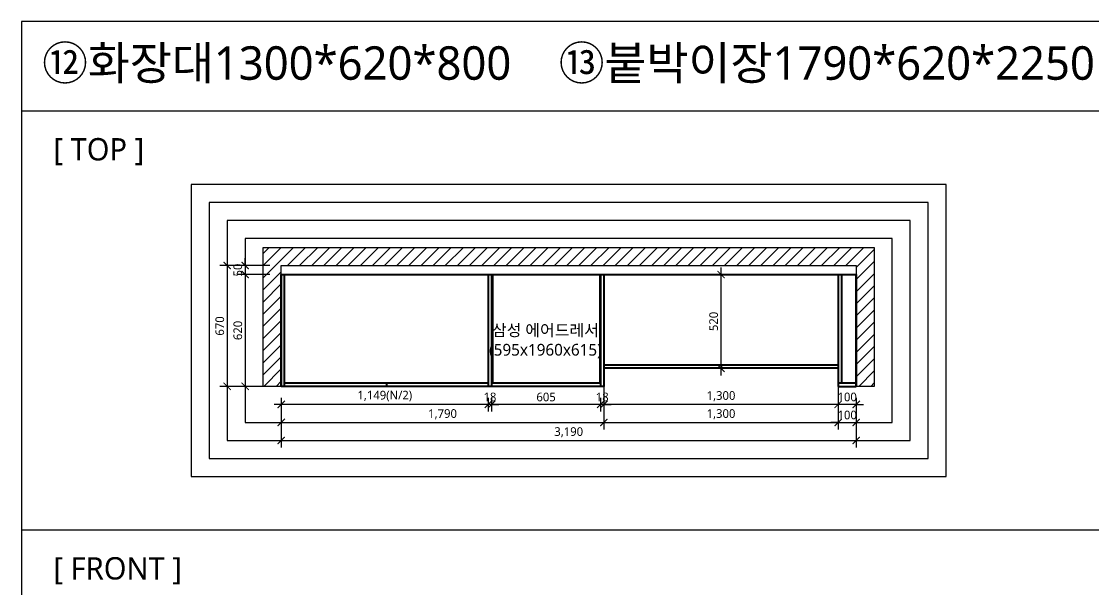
# Model space of a CAD drawing. Header units: millimetres. Extents: x 512 to 764439, y -71 to 559481.
# Drawn here: x 515505 to 521453, y 211495 to 214645 of the extents above; entities that cross this region are included whole.
import ezdxf

# ---------------------------------------------------------------- set-up
doc = ezdxf.new("R2010")
doc.units = ezdxf.units.MM
doc.header["$LTSCALE"] = 50
doc.layers.add('#Fur', color=6, linetype='Continuous', lineweight=40)
for name, color, linetype in [('#HATCH', 252, 'Continuous'), ('#가전가구', 252, 'Continuous'), ('#건축벽체_CON', 2, 'Continuous'), ('_R_F_WIN', 4, 'Continuous')]:
    doc.layers.add(name, color=color, linetype=linetype)
doc.styles.add('맑은 고딕', font='malgun.ttf')
doc.styles.add('맑은고딕', font='malgun.ttf')
doc.dimstyles.new('DIM-120', dxfattribs={"dimscale": 120, "dimtxt": 0.6, "dimasz": 0.8, "dimexe": 0.8, "dimexo": 0.8, "dimgap": 0.2, "dimtad": 1, "dimdec": 0, "dimlunit": 6, "dimtxsty": '맑은고딕', "dimblk": 'ARCHTICK', "dimcen": 1, "dimdle": 0.8, "dimclrd": 5, "dimclre": 5, "dimclrt": 4, "dimadec": 0, "dimazin": 0, "dimtfac": 1, "dimtdec": 0, "dimtix": 1, "dimtmove": 2, "dimatfit": 3, "dimldrblk": 'ARCHTICK', "dimfxl": 1, "dimtolj": 1, "dimtzin": 0, "dimarcsym": 0})

# ---------------------------------------------------------------- blocks, each defined once
blk = doc.blocks.new('_ArchTick')
at = {"color": 0, "linetype": 'ByBlock', "const_width": 0.15}
blk.add_lwpolyline([(-0.5, -0.5), (0.5, 0.5)], dxfattribs=at)
blk = doc.blocks.new('*D478')
at = {"color": 5, "lineweight": -2, "transparency": 16777216}
for p, q in [((520035.9, 212557.8), (520035.9, 212481.8)), ((520135.9, 212557.8), (520135.9, 212481.8)), ((520035.9, 212521.8), (519995.9, 212521.8)), ((520135.9, 212521.8), (520035.9, 212521.8)), ((520135.9, 212521.8), (520175.9, 212521.8))]:
    blk.add_line(p, q, dxfattribs=at)
at = {"layer": 'Defpoints', "color": 0, "transparency": 16777216}
for p in [(520035.9, 212621.8), (520135.9, 212621.8), (520035.9, 212521.8)]:
    blk.add_point(p, dxfattribs=at)
at = {"color": 5, "lineweight": -2, "transparency": 16777216, "xscale": 40, "yscale": 40, "zscale": 40}
blk.add_blockref('_ArchTick', (520035.9, 212521.8), dxfattribs=at)
at = {"color": 5, "lineweight": -2, "transparency": 16777216, "xscale": 40, "yscale": 40, "zscale": 40, "rotation": 180}
blk.add_blockref('_ArchTick', (520135.9, 212521.8), dxfattribs=at)
at = {"color": 4, "transparency": 16777216, "insert": (520085.9, 212562.7), "char_height": 48, "attachment_point": 5, "style": '맑은고딕'}
blk.add_mtext('\\A1;100', dxfattribs=at)
blk = doc.blocks.new('*D479')
at = {"color": 5, "lineweight": -2, "transparency": 16777216}
for p, q in [((518735.9, 212657.8), (518735.9, 212481.8)), ((520035.9, 212657.8), (520035.9, 212481.8)), ((520075.9, 212521.8), (518695.9, 212521.8))]:
    blk.add_line(p, q, dxfattribs=at)
at = {"layer": 'Defpoints', "color": 0, "transparency": 16777216}
for p in [(518735.9, 212721.8), (520035.9, 212721.8), (518735.9, 212521.8)]:
    blk.add_point(p, dxfattribs=at)
at = {"color": 5, "lineweight": -2, "transparency": 16777216, "xscale": 40, "yscale": 40, "zscale": 40, "rotation": 180}
blk.add_blockref('_ArchTick', (518735.9, 212521.8), dxfattribs=at)
at = {"color": 5, "lineweight": -2, "transparency": 16777216, "xscale": 40, "yscale": 40, "zscale": 40}
blk.add_blockref('_ArchTick', (520035.9, 212521.8), dxfattribs=at)
at = {"color": 4, "transparency": 16777216, "insert": (519385.9, 212566.7), "char_height": 48, "attachment_point": 5, "style": '맑은고딕'}
blk.add_mtext('\\A1;1,300', dxfattribs=at)
blk = doc.blocks.new('*D480')
at = {"color": 5, "lineweight": -2, "transparency": 16777216}
for p, q in [((518717.9, 212557.8), (518717.9, 212481.8)), ((518735.9, 212557.8), (518735.9, 212481.8)), ((518717.9, 212521.8), (518677.9, 212521.8)), ((518735.9, 212521.8), (518717.9, 212521.8)), ((518735.9, 212521.8), (518775.9, 212521.8))]:
    blk.add_line(p, q, dxfattribs=at)
at = {"layer": 'Defpoints', "color": 0, "transparency": 16777216}
for p in [(518717.9, 212621.8), (518735.9, 212621.8), (518717.9, 212521.8)]:
    blk.add_point(p, dxfattribs=at)
at = {"color": 5, "lineweight": -2, "transparency": 16777216, "xscale": 40, "yscale": 40, "zscale": 40}
blk.add_blockref('_ArchTick', (518717.9, 212521.8), dxfattribs=at)
at = {"color": 5, "lineweight": -2, "transparency": 16777216, "xscale": 40, "yscale": 40, "zscale": 40, "rotation": 180}
blk.add_blockref('_ArchTick', (518735.9, 212521.8), dxfattribs=at)
at = {"color": 4, "transparency": 16777216, "insert": (518726.9, 212562.7), "char_height": 48, "attachment_point": 5, "style": '맑은고딕'}
blk.add_mtext('\\A1;18', dxfattribs=at)
blk = doc.blocks.new('*D481')
at = {"color": 5, "lineweight": -2, "transparency": 16777216}
for p, q in [((518112.9, 212557.8), (518112.9, 212481.8)), ((518717.9, 212557.8), (518717.9, 212481.8)), ((518757.9, 212521.8), (518072.9, 212521.8))]:
    blk.add_line(p, q, dxfattribs=at)
at = {"layer": 'Defpoints', "color": 0, "transparency": 16777216}
for p in [(518112.9, 212621.8), (518717.9, 212621.8), (518112.9, 212521.8)]:
    blk.add_point(p, dxfattribs=at)
at = {"color": 5, "lineweight": -2, "transparency": 16777216, "xscale": 40, "yscale": 40, "zscale": 40, "rotation": 180}
blk.add_blockref('_ArchTick', (518112.9, 212521.8), dxfattribs=at)
at = {"color": 5, "lineweight": -2, "transparency": 16777216, "xscale": 40, "yscale": 40, "zscale": 40}
blk.add_blockref('_ArchTick', (518717.9, 212521.8), dxfattribs=at)
at = {"color": 4, "transparency": 16777216, "insert": (518415.4, 212562.6), "char_height": 48, "attachment_point": 5, "style": '맑은고딕'}
blk.add_mtext('\\A1;605', dxfattribs=at)
blk = doc.blocks.new('*D482')
at = {"color": 5, "lineweight": -2, "transparency": 16777216}
for p, q in [((518094.9, 212557.8), (518094.9, 212481.8)), ((518112.9, 212557.8), (518112.9, 212481.8)), ((518094.9, 212521.8), (518054.9, 212521.8)), ((518112.9, 212521.8), (518094.9, 212521.8)), ((518112.9, 212521.8), (518152.9, 212521.8))]:
    blk.add_line(p, q, dxfattribs=at)
at = {"layer": 'Defpoints', "color": 0, "transparency": 16777216}
for p in [(518094.9, 212621.8), (518112.9, 212621.8), (518094.9, 212521.8)]:
    blk.add_point(p, dxfattribs=at)
at = {"color": 5, "lineweight": -2, "transparency": 16777216, "xscale": 40, "yscale": 40, "zscale": 40}
blk.add_blockref('_ArchTick', (518094.9, 212521.8), dxfattribs=at)
at = {"color": 5, "lineweight": -2, "transparency": 16777216, "xscale": 40, "yscale": 40, "zscale": 40, "rotation": 180}
blk.add_blockref('_ArchTick', (518112.9, 212521.8), dxfattribs=at)
at = {"color": 4, "transparency": 16777216, "insert": (518103.9, 212562.7), "char_height": 48, "attachment_point": 5, "style": '맑은고딕'}
blk.add_mtext('\\A1;18', dxfattribs=at)
blk = doc.blocks.new('*D483')
at = {"color": 5, "lineweight": -2, "transparency": 16777216}
for p, q in [((516945.9, 212557.8), (516945.9, 212481.8)), ((518094.9, 212557.8), (518094.9, 212481.8)), ((518134.9, 212521.8), (516905.9, 212521.8))]:
    blk.add_line(p, q, dxfattribs=at)
at = {"layer": 'Defpoints', "color": 0, "transparency": 16777216}
for p in [(516945.9, 212621.8), (518094.9, 212621.8), (516945.9, 212521.8)]:
    blk.add_point(p, dxfattribs=at)
at = {"color": 5, "lineweight": -2, "transparency": 16777216, "xscale": 40, "yscale": 40, "zscale": 40, "rotation": 180}
blk.add_blockref('_ArchTick', (516945.9, 212521.8), dxfattribs=at)
at = {"color": 5, "lineweight": -2, "transparency": 16777216, "xscale": 40, "yscale": 40, "zscale": 40}
blk.add_blockref('_ArchTick', (518094.9, 212521.8), dxfattribs=at)
at = {"color": 4, "transparency": 16777216, "insert": (517520.4, 212567.8), "char_height": 48, "attachment_point": 5, "style": '맑은고딕'}
blk.add_mtext('\\A1;1,149(N/2)', dxfattribs=at)
blk = doc.blocks.new('*D484')
at = {"color": 5, "lineweight": -2, "transparency": 16777216}
for p, q in [((516945.9, 212557.8), (516945.9, 212381.8)), ((518735.9, 212557.8), (518735.9, 212381.8)), ((516905.9, 212421.8), (518775.9, 212421.8))]:
    blk.add_line(p, q, dxfattribs=at)
at = {"layer": 'Defpoints', "color": 0, "transparency": 16777216}
for p in [(516945.9, 212621.8), (518735.9, 212621.8), (518735.9, 212421.8)]:
    blk.add_point(p, dxfattribs=at)
at = {"color": 5, "lineweight": -2, "transparency": 16777216, "xscale": 40, "yscale": 40, "zscale": 40, "rotation": 180}
blk.add_blockref('_ArchTick', (516945.9, 212421.8), dxfattribs=at)
at = {"color": 5, "lineweight": -2, "transparency": 16777216, "xscale": 40, "yscale": 40, "zscale": 40}
blk.add_blockref('_ArchTick', (518735.9, 212421.8), dxfattribs=at)
at = {"color": 4, "transparency": 16777216, "insert": (517840.9, 212466.7), "char_height": 48, "attachment_point": 5, "style": '맑은고딕'}
blk.add_mtext('\\A1;1,790', dxfattribs=at)
blk = doc.blocks.new('*D164')
at = {"color": 5, "lineweight": -2, "transparency": 16777216}
for p, q in [((518735.9, 212557.8), (518735.9, 212381.8)), ((520035.9, 212557.8), (520035.9, 212381.8)), ((518695.9, 212421.8), (520075.9, 212421.8))]:
    blk.add_line(p, q, dxfattribs=at)
at = {"layer": 'Defpoints', "color": 0, "transparency": 16777216}
for p in [(518735.9, 212621.8), (520035.9, 212621.8), (520035.9, 212421.8)]:
    blk.add_point(p, dxfattribs=at)
at = {"color": 5, "lineweight": -2, "transparency": 16777216, "xscale": 40, "yscale": 40, "zscale": 40, "rotation": 180}
blk.add_blockref('_ArchTick', (518735.9, 212421.8), dxfattribs=at)
at = {"color": 5, "lineweight": -2, "transparency": 16777216, "xscale": 40, "yscale": 40, "zscale": 40}
blk.add_blockref('_ArchTick', (520035.9, 212421.8), dxfattribs=at)
at = {"color": 4, "transparency": 16777216, "insert": (519385.9, 212466.7), "char_height": 48, "attachment_point": 5, "style": '맑은고딕'}
blk.add_mtext('\\A1;1,300', dxfattribs=at)
blk = doc.blocks.new('*D165')
at = {"color": 5, "lineweight": -2, "transparency": 16777216}
for p, q in [((520035.9, 212557.8), (520035.9, 212381.8)), ((520135.9, 212557.8), (520135.9, 212381.8)), ((520035.9, 212421.8), (519995.9, 212421.8)), ((520035.9, 212421.8), (520135.9, 212421.8)), ((520135.9, 212421.8), (520175.9, 212421.8))]:
    blk.add_line(p, q, dxfattribs=at)
at = {"layer": 'Defpoints', "color": 0, "transparency": 16777216}
for p in [(520035.9, 212621.8), (520135.9, 212621.8), (520135.9, 212421.8)]:
    blk.add_point(p, dxfattribs=at)
at = {"color": 5, "lineweight": -2, "transparency": 16777216, "xscale": 40, "yscale": 40, "zscale": 40}
blk.add_blockref('_ArchTick', (520035.9, 212421.8), dxfattribs=at)
at = {"color": 5, "lineweight": -2, "transparency": 16777216, "xscale": 40, "yscale": 40, "zscale": 40, "rotation": 180}
blk.add_blockref('_ArchTick', (520135.9, 212421.8), dxfattribs=at)
at = {"color": 4, "transparency": 16777216, "insert": (520085.9, 212462.7), "char_height": 48, "attachment_point": 5, "style": '맑은고딕'}
blk.add_mtext('\\A1;100', dxfattribs=at)
blk = doc.blocks.new('*D166')
at = {"color": 5, "lineweight": -2, "transparency": 16777216}
for p, q in [((516945.9, 212557.8), (516945.9, 212281.8)), ((520135.9, 212557.8), (520135.9, 212281.8)), ((516905.9, 212321.8), (520175.9, 212321.8))]:
    blk.add_line(p, q, dxfattribs=at)
at = {"layer": 'Defpoints', "color": 0, "transparency": 16777216}
for p in [(516945.9, 212621.8), (520135.9, 212621.8), (520135.9, 212321.8)]:
    blk.add_point(p, dxfattribs=at)
at = {"color": 5, "lineweight": -2, "transparency": 16777216, "xscale": 40, "yscale": 40, "zscale": 40, "rotation": 180}
blk.add_blockref('_ArchTick', (516945.9, 212321.8), dxfattribs=at)
at = {"color": 5, "lineweight": -2, "transparency": 16777216, "xscale": 40, "yscale": 40, "zscale": 40}
blk.add_blockref('_ArchTick', (520135.9, 212321.8), dxfattribs=at)
at = {"color": 4, "transparency": 16777216, "insert": (518540.9, 212366.7), "char_height": 48, "attachment_point": 5, "style": '맑은고딕'}
blk.add_mtext('\\A1;3,190', dxfattribs=at)
blk = doc.blocks.new('*D485')
at = {"color": 5, "lineweight": -2, "transparency": 16777216}
for p, q in [((516745.9, 213281.8), (516745.9, 212581.8)), ((516881.9, 213241.8), (516705.9, 213241.8)), ((516881.9, 212621.8), (516705.9, 212621.8))]:
    blk.add_line(p, q, dxfattribs=at)
at = {"layer": 'Defpoints', "color": 0, "transparency": 16777216}
for p in [(516945.9, 213241.8), (516745.9, 212621.8), (516945.9, 212621.8)]:
    blk.add_point(p, dxfattribs=at)
at = {"color": 5, "lineweight": -2, "transparency": 16777216, "xscale": 40, "yscale": 40, "zscale": 40}
for p, rotation in [((516745.9, 213241.8), 90), ((516745.9, 212621.8), 270)]:
    blk.add_blockref('_ArchTick', p, dxfattribs=dict(at, rotation=rotation))
at = {"color": 4, "transparency": 16777216, "insert": (516705.1, 212931.8), "char_height": 48, "attachment_point": 5, "rotation": 90, "style": '맑은고딕'}
blk.add_mtext('\\A1;620', dxfattribs=at)
blk = doc.blocks.new('*D486')
at = {"color": 5, "lineweight": -2, "transparency": 16777216}
for p, q in [((516745.9, 213291.8), (516745.9, 213331.8)), ((516881.9, 213291.8), (516705.9, 213291.8)), ((516745.9, 213291.8), (516745.9, 213241.8)), ((516881.9, 213241.8), (516705.9, 213241.8)), ((516745.9, 213241.8), (516745.9, 213201.8))]:
    blk.add_line(p, q, dxfattribs=at)
at = {"layer": 'Defpoints', "color": 0, "transparency": 16777216}
for p in [(516945.9, 213291.8), (516745.9, 213241.8), (516945.9, 213241.8)]:
    blk.add_point(p, dxfattribs=at)
at = {"color": 5, "lineweight": -2, "transparency": 16777216, "xscale": 40, "yscale": 40, "zscale": 40}
for p, rotation in [((516745.9, 213291.8), 270), ((516745.9, 213241.8), 90)]:
    blk.add_blockref('_ArchTick', p, dxfattribs=dict(at, rotation=rotation))
at = {"color": 4, "transparency": 16777216, "insert": (516705.1, 213266.8), "char_height": 48, "attachment_point": 5, "rotation": 90, "style": '맑은고딕'}
blk.add_mtext('\\A1;50', dxfattribs=at)
blk = doc.blocks.new('*D167')
at = {"color": 5, "lineweight": -2, "transparency": 16777216}
for p, q in [((516645.9, 213331.8), (516645.9, 212581.8)), ((516881.9, 213291.8), (516605.9, 213291.8)), ((516881.9, 212621.8), (516605.9, 212621.8))]:
    blk.add_line(p, q, dxfattribs=at)
at = {"layer": 'Defpoints', "color": 0, "transparency": 16777216}
for p in [(516945.9, 213291.8), (516645.9, 212621.8), (516945.9, 212621.8)]:
    blk.add_point(p, dxfattribs=at)
at = {"color": 5, "lineweight": -2, "transparency": 16777216, "xscale": 40, "yscale": 40, "zscale": 40}
for p, rotation in [((516645.9, 213291.8), 90), ((516645.9, 212621.8), 270)]:
    blk.add_blockref('_ArchTick', p, dxfattribs=dict(at, rotation=rotation))
at = {"color": 4, "transparency": 16777216, "insert": (516605.1, 212956.8), "char_height": 48, "attachment_point": 5, "rotation": 90, "style": '맑은고딕'}
blk.add_mtext('\\A1;670', dxfattribs=at)
blk = doc.blocks.new('*D280')
at = {"color": 5, "lineweight": -2, "transparency": 16777216}
for p, q in [((519385.9, 212681.8), (519385.9, 213281.8)), ((519449.9, 213241.8), (519425.9, 213241.8)), ((519449.9, 212721.8), (519425.9, 212721.8))]:
    blk.add_line(p, q, dxfattribs=at)
at = {"layer": 'Defpoints', "color": 0, "transparency": 16777216}
for p in [(519385.9, 213241.8), (519385.9, 213241.8), (519385.9, 212721.8)]:
    blk.add_point(p, dxfattribs=at)
at = {"color": 5, "lineweight": -2, "transparency": 16777216, "xscale": 40, "yscale": 40, "zscale": 40}
for p, rotation in [((519385.9, 213241.8), 90), ((519385.9, 212721.8), 270)]:
    blk.add_blockref('_ArchTick', p, dxfattribs=dict(at, rotation=rotation))
at = {"color": 4, "transparency": 16777216, "insert": (519345.1, 212981.8), "char_height": 48, "attachment_point": 5, "rotation": 90, "style": '맑은고딕'}
blk.add_mtext('\\A1;520', dxfattribs=at)

msp = doc.modelspace()

# ---------------------------------------------------------------- hatches: boundary and pattern name
at = {"layer": '#HATCH'}
h = msp.add_hatch(dxfattribs=at)
h.set_pattern_fill('ANSI31', color=252, scale=15)
h.set_pattern_definition([(45, (160399.384, 196972.33), (-33.6759605, 33.6759605), [])])
h.paths.add_polyline_path([(516845.89948046, 213391.78604813), (516845.89948046, 212621.78604813), (516945.89948046, 212621.78604813), (516945.89948046, 213241.78604813), (516945.89948046, 213291.78604813), (520135.89948046, 213291.78604813), (520135.89948046, 213241.78604813), (520135.89948046, 212621.78604813), (520235.89948046, 212621.78604813), (520235.89948046, 213391.78604813)])

# ---------------------------------------------------------------- linework, layer by layer
at = {"layer": '#Fur', "ltscale": 2}
for p, q in [((516945.89948046, 213241.78604813), (520135.89948046, 213241.78604813)), ((516945.89948046, 212621.78604813), (516945.89948046, 213241.78604813)), ((516945.89948046, 213241.78604813), (516945.89948046, 212621.78604813)), ((516963.89948046, 212621.78604813), (516963.89948046, 213241.78604813)), ((518094.89948046, 213241.78604813), (518094.89948046, 212621.78604813)), ((518112.89948046, 213241.78604813), (518112.89948046, 212621.78604813)), ((518717.89948046, 213241.78604813), (518717.89948046, 212621.78604813)), ((518735.89948046, 213241.78604813), (518735.89948046, 212621.78604813)), ((520035.89948046, 213241.78604813), (520035.89948046, 212621.78604813)), ((520053.89948046, 213241.78604813), (520053.89948046, 212639.78604813)), ((520135.89948046, 212621.78604813), (520135.89948046, 213241.78604813)), ((520135.89948046, 213241.78604813), (520135.89948046, 212621.78604813)), ((520035.89948046, 212739.78604813), (518735.89948046, 212739.78604813)), ((520035.89948046, 212721.78604813), (518735.89948046, 212721.78604813)), ((519385.89948046, 212739.78604813), (519385.89948046, 212721.78604813)), ((518735.89948046, 212621.78604813), (516945.89948046, 212621.78604813)), ((518094.89948046, 212621.78604813), (516945.89948046, 212621.78604813)), ((518094.89948046, 212639.78604813), (516963.89948046, 212639.78604813)), ((517529.39948046, 212639.78604813), (517529.39948046, 212621.78604813)), ((518717.89948046, 212639.78604813), (518112.89948046, 212639.78604813)), ((520135.89948046, 212639.78604813), (520035.89948046, 212639.78604813)), ((520035.89948046, 212621.78604813), (520135.89948046, 212621.78604813))]:
    msp.add_line(p, q, dxfattribs=at)
at = {"layer": '#Fur', "color": 223, "ltscale": 2}
for p, q in [((518117.89948046, 213241.78604813), (518117.89948046, 212639.78604813)), ((518712.89948046, 213241.78604813), (518712.89948046, 212639.78604813))]:
    msp.add_line(p, q, dxfattribs=at)
at = {"layer": '#건축벽체_CON'}
for p, q in [((516845.89948046, 212621.78604813), (516845.89948046, 213391.78604813)), ((516845.89948046, 213391.78604813), (520235.89948046, 213391.78604813)), ((520235.89948046, 213391.78604813), (520235.89948046, 212621.78604813)), ((516945.89948046, 213241.78604813), (516945.89948046, 213291.78604813)), ((516945.89948046, 213291.78604813), (520135.89948046, 213291.78604813)), ((520135.89948046, 213291.78604813), (520135.89948046, 213241.78604813)), ((516945.89948046, 212621.78604813), (516845.89948046, 212621.78604813)), ((520235.89948046, 212621.78604813), (520135.89948046, 212621.78604813))]:
    msp.add_line(p, q, dxfattribs=at)
for p, q in [((515504.55371906, 214150.22946514), (527410.22366217, 214150.22946514)), ((515504.55371906, 214078.53309586), (515504.55371906, 207120.53503609))]:
    msp.add_line(p, q)
msp.add_lwpolyline([(527410.22366217, 214645.47923629), (515504.55371906, 214645.47923629), (515504.55371906, 206194.05890884), (527410.22366217, 206194.05890884)], close=True)
msp.add_lwpolyline([(515504.55371906, 211826.14814763), (527410.22366217, 211826.14814763)])
at = {"layer": 'Defpoints', "color": 253, "true_color": 0x9898cc}
for points in [[(520635.89948046, 213741.78604813), (516445.89948046, 213741.78604813), (516445.89948046, 212121.78604813), (520635.89948046, 212121.78604813)], [(520535.89948046, 213641.78604813), (516545.89948046, 213641.78604813), (516545.89948046, 212221.78604813), (520535.89948046, 212221.78604813)], [(520435.89948046, 213541.78604813), (516645.89948046, 213541.78604813), (516645.89948046, 212321.78604813), (520435.89948046, 212321.78604813)], [(520335.89948046, 213441.78604813), (516745.89948046, 213441.78604813), (516745.89948046, 212421.78604813), (520335.89948046, 212421.78604813)]]:
    msp.add_lwpolyline(points, close=True, dxfattribs=at)

# ---------------------------------------------------------------- texts
at = {"layer": '#가전가구', "insert": (517675.84349447, 212965.72279126), "char_height": 65, "attachment_point": 1, "style": '맑은고딕'}
msp.add_mtext_dynamic_manual_height_columns('\\pxqc;삼성 에어드레서^J(595x1960x615)', width=1471.5483469185, gutter_width=98.07255812, heights=[0], dxfattribs=at)
at = {"layer": '_R_F_WIN', "color": 7, "style": '맑은 고딕'}
for s, height, p in [('⑫화장대1300*620*800 ', 185.7186641824, (515619.69929085, 214322.02505027)), ('⑬붙박이장1790*620*2250 ', 185.7186641824, (518486.01168755, 214322.02505027)), ('[ TOP ]', 123.812442788, (515682.2526592, 213874.67628476)), ('[ FRONT ]', 123.812442788, (515682.2526592, 211550.59496725))]:
    msp.add_text(s, height=height, dxfattribs=at).set_placement(p)

# ---------------------------------------------------------------- dimensions: what is measured, and where the dimension line sits
for base, p1, p2, picture, middle in [((516645.89948046, 212621.78604813), (516945.89948046, 213291.78604813), (516945.89948046, 212621.78604813), '*D167', (516605.10056742, 212956.78604813)), ((516745.89948046, 213241.78604813), (516945.89948046, 213291.78604813), (516945.89948046, 213241.78604813), '*D486', (516705.10056742, 213266.78604813)), ((516745.89948046, 212621.78604813), (516945.89948046, 213241.78604813), (516945.89948046, 212621.78604813), '*D485', (516705.10056742, 212931.78604813)), ((519385.89948046, 213241.78604813), (519385.89948046, 212721.78604813), (519385.89948046, 213241.78604813), '*D280', (519345.10056742, 212981.78604813))]:
    dim = msp.add_linear_dim(base=base, p1=p1, p2=p2, angle=90, dimstyle='DIM-120', override={"dimscale": 80, "dimasz": 0.5, "dimexe": 0.5, "dimdle": 0.5})
    dim.commit()
    dim.dimension.update_dxf_attribs({"geometry": picture, "text_midpoint": middle})
for base, p1, p2, picture, middle in [((518735.89948046, 212521.78604813), (520035.89948046, 212721.78604813), (518735.89948046, 212721.78604813), '*D479', (519385.89948046, 212566.74256987)), ((518735.89948046, 212421.78604813), (516945.89948046, 212621.78604813), (518735.89948046, 212621.78604813), '*D484', (517840.89948046, 212466.74256987)), ((520135.89948046, 212321.78604813), (516945.89948046, 212621.78604813), (520135.89948046, 212621.78604813), '*D166', (518540.89948046, 212366.74256987)), ((518094.89948046, 212521.78604813), (518112.89948046, 212621.78604813), (518094.89948046, 212621.78604813), '*D482', (518103.89948046, 212562.71539596)), ((518112.89948046, 212521.78604813), (518717.89948046, 212621.78604813), (518112.89948046, 212621.78604813), '*D481', (518415.39948046, 212562.58496118)), ((518717.89948046, 212521.78604813), (518735.89948046, 212621.78604813), (518717.89948046, 212621.78604813), '*D480', (518726.89948046, 212562.71539596)), ((520035.89948046, 212421.78604813), (518735.89948046, 212621.78604813), (520035.89948046, 212621.78604813), '*D164', (519385.89948046, 212466.74256987)), ((520035.89948046, 212521.78604813), (520135.89948046, 212621.78604813), (520035.89948046, 212621.78604813), '*D478', (520085.89948046, 212562.71539596)), ((520135.89948046, 212421.78604813), (520035.89948046, 212621.78604813), (520135.89948046, 212621.78604813), '*D165', (520085.89948046, 212462.71539596))]:
    dim = msp.add_linear_dim(base=base, p1=p1, p2=p2, dimstyle='DIM-120', override={"dimscale": 80, "dimasz": 0.5, "dimexe": 0.5, "dimdle": 0.5})
    dim.commit()
    dim.dimension.update_dxf_attribs({"geometry": picture, "text_midpoint": middle})
dim = msp.add_linear_dim(base=(516945.89948046, 212521.78604813), p1=(518094.89948046, 212621.78604813), p2=(516945.89948046, 212621.78604813), text='<>(N/2)', dimstyle='DIM-120', override={"dimscale": 80, "dimasz": 0.5, "dimexe": 0.5, "dimdle": 0.5})
dim.commit()
dim.dimension.update_dxf_attribs({"geometry": '*D483', "text_midpoint": (517520.39948046, 212567.75343944)})

doc.saveas('drawing.dxf')
